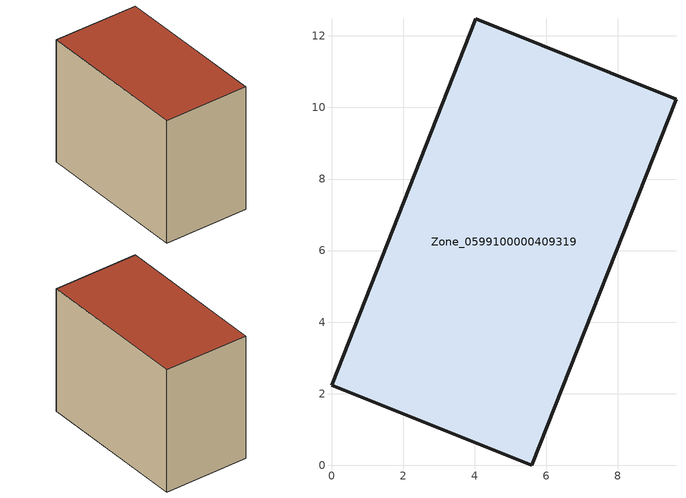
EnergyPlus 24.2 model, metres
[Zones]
Zone_0599100000409319
 floor ground (C_G): 0,2.24 4.04,12.48 9.63,10.23 5.6,0 z1.11
 wall outside (C_F): 4.04,12.48 0,2.24 5.6,0 9.63,10.23 4.04,12.48 z1.11:10.1
 roof outside (C_R): 5.6,0 9.63,10.23 4.04,12.48 0,2.24 z10.1
[BUILDING]
Pand.0599100000409319: North Axis=0; Terrain=City; Loads Convergence Tolerance Value=0.04; Temperature Convergence Tolerance Value=0.4; Solar Distribution=FullExterior; Maximum Number of Warmup Days=25; Minimum Number of Warmup Days=1
[Site:Location]
Rotterdam.The.Hague.AP_ZH_NLD Design_Conditions: Latitude=51.96; Longitude=4.45; Time Zone=1; Elevation=-4.5
[SITE:GROUNDTEMPERATURE:BUILDINGSURFACE]
18, 18, 18, 18, 18, 18, 18, 18, 18, 18, 18, 18
[MATERIAL] Thermal Absorptance=0.9; Solar Absorptance=0.7; Visible Absorptance=0.7
Name | Roughness | Thickness | Conductivity | Density | Specific Heat
G.TI.1992-2005 | MediumSmooth | 0.15 | 0.06 | 540 | 1210
F.TI.1992-2005 | Rough | 0.3 | 0.12 | 1920 | 840
R.TI.1992-2005 | MediumRough | 0.2 | 0.08 | 1500 | 1000
[CONSTRUCTION]
C_G: G.TI.1992-2005
C_F: F.TI.1992-2005
C_R: R.TI.1992-2005
[ZONE]
Zone_0599100000409319: Type=1; Multiplier=1; Ceiling Height=Autocalculate; Volume=Autocalculate; Floor Area=autocalculate; Part of Total Floor Area=Yes
[ZONEINFILTRATION:DESIGNFLOWRATE]
Infil_Zone_0599100000409319: Zone or ZoneList or Space or SpaceList=Zone_0599100000409319; Schedule=AlwaysOn; Design Flow Rate Calculation Method=Flow/Area; Flow Rate per Floor Area=0.0015; Constant Term Coefficient=1; Temperature Term Coefficient=0; Velocity Term Coefficient=0; Velocity Squared Term Coefficient=0
[HVACTEMPLATE:ZONE:IDEALLOADSAIRSYSTEM]
Zone_0599100000409319: Maximum Heating Supply Air Temperature=50; Minimum Cooling Supply Air Temperature=13; Maximum Heating Supply Air Humidity Ratio=0.0156; Minimum Cooling Supply Air Humidity Ratio=0.0077; Heating Limit=NoLimit; Cooling Limit=NoLimit; Dehumidification Control Type=ConstantSensibleHeatRatio; Cooling Sensible Heat Ratio=0.7; Dehumidification Setpoint=60; Humidification Control Type=None; Humidification Setpoint=30; Outdoor Air Method=None; Outdoor Air Flow Rate per Person=0.00944; Outdoor Air Flow Rate per Zone Floor Area=0; Outdoor Air Flow Rate per Zone=0; Demand Controlled Ventilation Type=None; Outdoor Air Economizer Type=NoEconomizer; Heat Recovery Type=None; Sensible Heat Recovery Effectiveness=0.7; Latent Heat Recovery Effectiveness=0.65
[ZONECONTROL:THERMOSTAT]
ThermostatControl_Zone_0599100000409319: Zone or ZoneList=Zone_0599100000409319; Control Type Schedule=DualSetpointControlType; Control 1=Thermostat_Zone_0599100000409319; Temperature Difference Between Cutout And Setpoint=0
[THERMOSTATSETPOINT:DUALSETPOINT]
Thermostat_Zone_0599100000409319: Heating Setpoint Temperature Schedule=HeatingSetpoint_Zone_0599100000409319; Cooling Setpoint Temperature Schedule=CoolingSetpoint_Zone_0599100000409319
[SCHEDULE:COMPACT]
HeatingSetpoint_Zone_0599100000409319: Through: 12/31, For: AllDays, Until: 24:00, 21
CoolingSetpoint_Zone_0599100000409319: Through: 12/31, For: AllDays, Until: 24:00, 24
DualSetpointControlType: Through: 12/31, For: AllDays, Until: 24:00, 4
AlwaysOn: Through: 12/31, For: AllDays, Until: 24:00, 1
